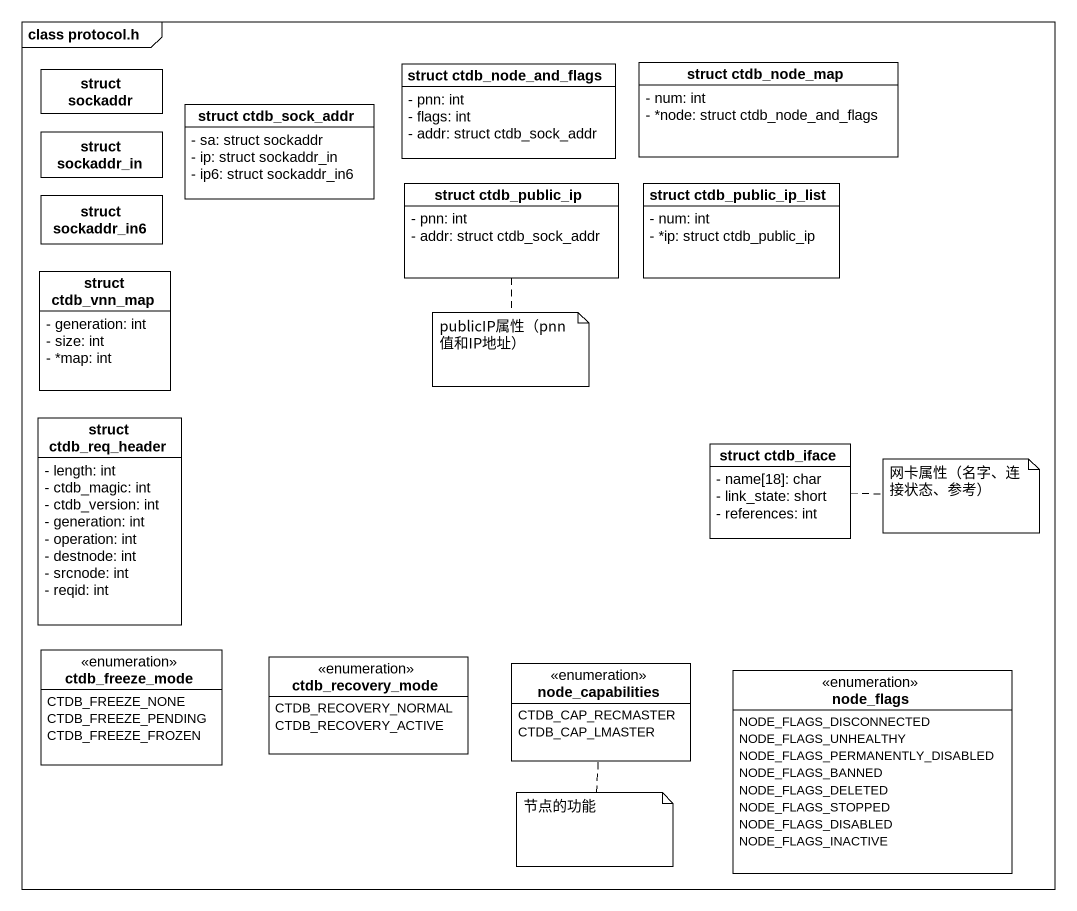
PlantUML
@startuml
mainframe class protocol.h
hide circle
hide empty members
skinparam classAttributeIconSize 0
class "struct sockaddr" as struct_sockaddr
class "struct ctdb_node_and_flags" as struct_ctdb_node_and_flags {
  - pnn: int
  - flags: int
  - addr: struct ctdb_sock_addr
}
class "struct ctdb_node_map" as struct_ctdb_node_map {
  - num: int
  - *node: struct ctdb_node_and_flags
}
class "struct ctdb_sock_addr" as struct_ctdb_sock_addr {
  - sa: struct sockaddr
  - ip: struct sockaddr_in
  - ip6: struct sockaddr_in6
}
class "struct sockaddr_in" as struct_sockaddr_in
class "struct ctdb_public_ip" as struct_ctdb_public_ip {
  - pnn: int
  - addr: struct ctdb_sock_addr
}
class "struct ctdb_public_ip_list" as struct_ctdb_public_ip_list {
  - num: int
  - *ip: struct ctdb_public_ip
}
class "struct sockaddr_in6" as struct_sockaddr_in6
class "struct ctdb_vnn_map" as struct_ctdb_vnn_map {
  - generation: int
  - size: int
  - *map: int
}
class "struct ctdb_req_header" as struct_ctdb_req_header {
  - length: int
  - ctdb_magic: int
  - ctdb_version: int
  - generation: int
  - operation: int
  - destnode: int
  - srcnode: int
  - reqid: int
}
class "struct ctdb_iface" as struct_ctdb_iface {
  - name[18]: char
  - link_state: short
  - references: int
}
enum ctdb_freeze_mode {
  CTDB_FREEZE_NONE
  CTDB_FREEZE_PENDING
  CTDB_FREEZE_FROZEN
}
enum ctdb_recovery_mode {
  CTDB_RECOVERY_NORMAL
  CTDB_RECOVERY_ACTIVE
}
enum node_capabilities {
  CTDB_CAP_RECMASTER
  CTDB_CAP_LMASTER
}
enum node_flags {
  NODE_FLAGS_DISCONNECTED
  NODE_FLAGS_UNHEALTHY
  NODE_FLAGS_PERMANENTLY_DISABLED
  NODE_FLAGS_BANNED
  NODE_FLAGS_DELETED
  NODE_FLAGS_STOPPED
  NODE_FLAGS_DISABLED
  NODE_FLAGS_INACTIVE
}
note bottom of struct_ctdb_public_ip : publicIP属性（pnn值和IP地址）
note right of struct_ctdb_iface : 网卡属性（名字、连接状态、参考）
note bottom of node_capabilities : 节点的功能
@enduml
